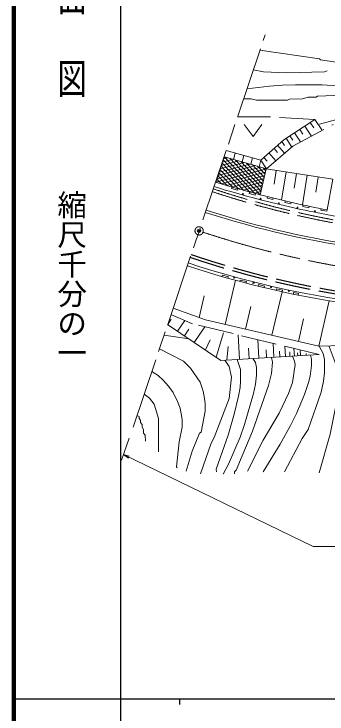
# Model space of a CAD drawing. Units: millimetres, scale not verified. Extents: x 40000 to 680000, y 20000 to 380000.
# Drawn here: x 40000 to 92972, y 202409 to 320801 of the extents above; entities that cross this region are included whole.
import ezdxf
from ezdxf.enums import TextEntityAlignment as Align

# ---------------------------------------------------------------- set-up
doc = ezdxf.new("R2010")
doc.units = ezdxf.units.MM
doc.header["$LTSCALE"] = 1000
doc.header["$PDMODE"] = 32
doc.header["$PDSIZE"] = 500
doc.linetypes.add('CHAIN', pattern=[18.5, 12, -1.5, 3.5, -1.5])
doc.linetypes.add('DASHED', pattern=[7.5, 6, -1.5])
for name, color, linetype, lineweight in [('M-BGD', 7, 'Continuous', 13), ('M-BMK', 2, 'CHAIN', 13), ('M-STR-HTXT', 7, 'Continuous', 13), ('M-TTL', 2, 'Continuous', 140), ('M-TTL-BAND', 7, 'Continuous', 25)]:
    doc.layers.add(name, color=color, linetype=linetype, lineweight=lineweight)
doc.layers.add('M-OTRS', color=6, linetype='Continuous')
doc.styles.add('@ＭＳ ゴシック', font='')
doc.styles.get('@ＭＳ ゴシック').set_extended_font_data('@MS Gothic')

# ---------------------------------------------------------------- blocks, each defined once
blk = doc.blocks.new('畑')
at = {"color": 7, "linetype": 'Continuous', "lineweight": 13}
for p, q in [((-1.5, 2), (0, 0)), ((0, 0), (1.5, 2))]:
    blk.add_line(p, q, dxfattribs=at)
blk = doc.blocks.new('open_arrow')
at = {"color": 0, "linetype": 'Continuous', "lineweight": -2}
blk.add_lwpolyline([(7.5, 1.25), (0, 0), (7.5, -1.25)], dxfattribs=at)

msp = doc.modelspace()

# ---------------------------------------------------------------- linework, layer by layer
at = {"layer": 'M-BGD', "linetype": 'CHAIN'}
msp.add_line((60161, 250949), (82496, 317290), dxfattribs=at)
at = {"layer": 'M-BGD', "linetype": 'DASHED'}
for p, q in [((83374, 303386), (77831, 303434)), ((90913, 302965), (83374, 303386)), ((87183, 298434), (94000, 302123)), ((82733, 294623), (87183, 298434)), ((70232, 268410), (66562, 269963)), ((91647, 263209), (70232, 268410))]:
    msp.add_line(p, q, dxfattribs=at)
at = {"layer": 'M-BGD'}
for p, q in [((85660, 299517), (90913, 302965)), ((90146, 302462), (90729, 301574)), ((90913, 302965), (92078, 301190)), ((87494, 300721), (88513, 299168)), ((88351, 301284), (88884, 300472)), ((89216, 301851), (90331, 300152)), ((86057, 299778), (87030, 298296)), ((86697, 300198), (87183, 299457)), ((81795, 296102), (85660, 299517)), ((84619, 298597), (85803, 297257)), ((85340, 299235), (85789, 298551)), ((75918, 297742), (74152, 292352)), ((81795, 296102), (75918, 297742)), ((77441, 297238), (77172, 296206)), ((83149, 297298), (84320, 295973)), ((84021, 298068), (84613, 297398)), ((77084, 296231), (75266, 295750)), ((80756, 290462), (75388, 296124)), ((76142, 296499), (75451, 296317)), ((82733, 294623), (75565, 296664)), ((81669, 290225), (75565, 296664)), ((81806, 290807), (76509, 296395)), ((81942, 291390), (77452, 296127)), ((78892, 296859), (78615, 295796)), ((80344, 296480), (80058, 295385)), ((81795, 296102), (81501, 294974)), ((82733, 294623), (81795, 296102)), ((82290, 296539), (82869, 295884)), ((81791, 294891), (74337, 292918)), ((80850, 295159), (74523, 293485)), ((79908, 295427), (74709, 294051)), ((78967, 295695), (74894, 294617)), ((78906, 290959), (75034, 295044)), ((78025, 295963), (75080, 295184)), ((79835, 290706), (75211, 295584)), ((82079, 291973), (78396, 295858)), ((82216, 292555), (79339, 295589)), ((82352, 293138), (80283, 295321)), ((82489, 293720), (81227, 295052)), ((82733, 294623), (74152, 292352)), ((77024, 291491), (74680, 293964)), ((77969, 291221), (74857, 294504)), ((82569, 294063), (75056, 292074)), ((81669, 290225), (82697, 294605)), ((82626, 294303), (82170, 294784)), ((93945, 292839), (82697, 294605)), ((84369, 294343), (84008, 292043)), ((86042, 294080), (85297, 289341)), ((87819, 293801), (87435, 291358)), ((75108, 292059), (74326, 292883)), ((76070, 291770), (74503, 293424)), ((82440, 293512), (75972, 291799)), ((82311, 292960), (76898, 291527)), ((89596, 293522), (88810, 288522)), ((91463, 293229), (91065, 290694)), ((92972, 287683), (93945, 292839)), ((76898, 291527), (76829, 291276)), ((77825, 291002), (76829, 291276)), ((82181, 292409), (77836, 291258)), ((82052, 291857), (78785, 290992)), ((81923, 291306), (79747, 290730)), ((77891, 291243), (77825, 291002)), ((79883, 290693), (79817, 290452)), ((80813, 290178), (79817, 290452)), ((81793, 290754), (80721, 290471)), ((80882, 290428), (80813, 290178)), ((82883, 289911), (82825, 289668)), ((83829, 289427), (82825, 289668)), ((83885, 289660), (83829, 289427)), ((85895, 289176), (85839, 288929)), ((86846, 288700), (85839, 288929)), ((86902, 288944), (86846, 288700)), ((88920, 288498), (88868, 288249)), ((89880, 288040), (88868, 288249)), ((89931, 288285), (89880, 288040)), ((91957, 287877), (91909, 287647)), ((92921, 287438), (91909, 287647)), ((92972, 287683), (92921, 287438)), ((75191, 276408), (75262, 276655)), ((76276, 276367), (75262, 276655)), ((76205, 276119), (76276, 276367)), ((75764, 268303), (77497, 275762)), ((78238, 275562), (78303, 275809)), ((79322, 275541), (78303, 275809)), ((79257, 275293), (79322, 275541)), ((80278, 275032), (80267, 275034)), ((80336, 275275), (80328, 275276)), ((81300, 274776), (81361, 275028)), ((82385, 274781), (81361, 275028)), ((82324, 274528), (82385, 274781)), ((83645, 266471), (85356, 273833)), ((84377, 274051), (84431, 274297)), ((85461, 274071), (84431, 274297)), ((85406, 273822), (85461, 274071)), ((87276, 273425), (87327, 273676)), ((87327, 273676), (88132, 273514)), ((88081, 273261), (88132, 273514)), ((71339, 269465), (72191, 273133)), ((79191, 267506), (80073, 271302)), ((91580, 264627), (93361, 272291)), ((66928, 271048), (72393, 269086)), ((66016, 268295), (66609, 269195)), ((67672, 267175), (68892, 268977)), ((72393, 269086), (91580, 264627)), ((88126, 265430), (89015, 269255)), ((66004, 268304), (75028, 262195)), ((70516, 265250), (72313, 267905)), ((65397, 266501), (69615, 265860)), ((68854, 266375), (69611, 267494)), ((74199, 262757), (75461, 266903)), ((78139, 262385), (77910, 266545)), ((72402, 263973), (73218, 265697)), ((81441, 262586), (81268, 265730)), ((76023, 262256), (76233, 264588)), ((79812, 262487), (79713, 264288)), ((83983, 262741), (83853, 265102)), ((85939, 262860), (85842, 264619)), ((87445, 262952), (87374, 264247)), ((91580, 264627), (99416, 264830)), ((75028, 262195), (91647, 263209)), ((82729, 262665), (82655, 264013)), ((84974, 262802), (84919, 263800)), ((86702, 262907), (86662, 263637)), ((88032, 262988), (88003, 263511)), ((88502, 263017), (88448, 263986)), ((89454, 263075), (89436, 263391))]:
    msp.add_line(p, q, dxfattribs=at)
for points in [[(81614, 314670), (91720, 313239), (91890, 313069), (95276, 312561), (101203, 312561)], [(80502, 311368), (82238, 311037), (86132, 310868), (92567, 311037), (92990, 311207)], [(79421, 308156), (83254, 308582), (85455, 308751), (87656, 308836), (92144, 308836), (95615, 308582), (108569, 308497), (112887, 308074), (115512, 307566), (119491, 306127)], [(95530, 307058), (91382, 306889), (91128, 306719), (89773, 306719), (88842, 306465), (86640, 306381), (86302, 306211), (81052, 306211), (80121, 306465), (78851, 306465)], [(91720, 302147), (94430, 302909), (97901, 303925), (104505, 305111), (106960, 305195), (113988, 305195), (115004, 305111), (117205, 304857), (120338, 304179), (125248, 302401), (125502, 302147), (127111, 301724)], [(64603, 264144), (68691, 262100), (69876, 260915), (71485, 258544), (71993, 257020), (72247, 255750), (72332, 254903), (72332, 253633), (71654, 250077), (71400, 249908), (70130, 246860), (69114, 243473)], [(91635, 264629), (92313, 263370), (92567, 262354), (92567, 260153), (92398, 258713), (91974, 256851), (89773, 250501), (88757, 248977), (85794, 243389)], [(93329, 264555), (94345, 261846), (94768, 259475), (94768, 255919), (93498, 249739), (91636, 243219)], [(87117, 262932), (87487, 262100), (87572, 261507), (87148, 258459), (86471, 256597), (84862, 253295), (82153, 248723), (79528, 243473)], [(90171, 263119), (90366, 262439), (90366, 261338), (90112, 259560), (89858, 258459), (89180, 256427), (87826, 253210), (86810, 251178), (85032, 248045), (82153, 243389)], [(75685, 262235), (76396, 261169), (76819, 259391), (76396, 255750), (73856, 249146), (73348, 248215), (71570, 243050)], [(77748, 262361), (78343, 260661), (78343, 258713), (78258, 257613), (78004, 256173), (77242, 253125), (76226, 249569), (74194, 243812), (74279, 243389)], [(80400, 262523), (80883, 261846), (81052, 260999), (81052, 259729), (80883, 258205), (80544, 256597), (79020, 251347), (78258, 249231), (76311, 244659), (75380, 242965)], [(83587, 262717), (83762, 261931), (83592, 259983), (83084, 257951), (80375, 250247), (77581, 243643), (77327, 243389), (77327, 243050)], [(63324, 260344), (64373, 259645), (65220, 258883), (66151, 257867), (66913, 256766), (67675, 255242), (68098, 254141), (68437, 252194), (68437, 250924), (67929, 248469), (67506, 244235), (67590, 244066)], [(62040, 256530), (62934, 255835), (63696, 254819), (64458, 252363), (64458, 246775)], [(62256, 248553), (62172, 249569), (61918, 249908), (61918, 250501), (61664, 250924), (61664, 251347), (61410, 251686), (61410, 252109), (61156, 252363), (61156, 252702), (60809, 252875)]]:
    msp.add_lwpolyline(points, dxfattribs=at)
for centre in [(78750, 290345), (81729, 289561), (84816, 288765), (87988, 288054), (90930, 287451), (77284, 276215), (80577, 275335), (83507, 274623), (86510, 273960)]:
    msp.add_circle(centre, 75, dxfattribs=at)
for centre, radius, start, end in [((120050, 440205), 155613, 252.72896, 255.64484), ((120050, 440205), 154813, 252.73586, 255.64571), ((123343, 449141), 164289, 255.30556, 259.34672), ((123343, 449141), 165089, 255.30638, 259.34631), ((121631, 440013), 160510, 252.13124, 272.21791), ((121631, 440013), 160110, 252.13308, 272.21694), ((123212, 445849), 161830, 259.17666, 269.45044), ((119844, 431341), 160740, 251.74764, 273.08468), ((119844, 431341), 161240, 251.74654, 273.08573)]:
    msp.add_arc(centre, radius, start, end, dxfattribs=at)
at = {"layer": 'M-BGD', "linetype": 'DASHED'}
for centre, radius, start, end in [((122000, 436512), 153597, 251.61739, 272.12257), ((122000, 436511), 153096, 251.61806, 272.1211), ((120206, 428004), 156688, 251.24215, 272.93857), ((120205, 428004), 156188, 251.24173, 272.93827)]:
    msp.add_arc(centre, radius, start, end, dxfattribs=at)
at = {"layer": 'M-BMK'}
msp.add_circle((71328, 284120), 700, dxfattribs=at)
msp.add_arc((122380, 435757), 160000, 251.64391, 272.01591, dxfattribs=at)
at = {"layer": 'M-OTRS'}
msp.add_point((71328, 284120), dxfattribs=at)
at = {"layer": 'M-STR-HTXT'}
for p, q in [((59503, 249060), (58204, 245330)), ((58536, 246283), (90618, 230742)), ((144436, 230742), (90618, 230742))]:
    msp.add_line(p, q, dxfattribs=at)
at = {"layer": 'M-TTL'}
msp.add_line((40000, 380000), (40000, 20000), dxfattribs=at)
at = {"layer": 'M-TTL-BAND'}
for p, q in [((58000, 370000), (58000, 20000)), ((40000, 205000), (579000, 205000)), ((68000, 205000), (68000, 204000))]:
    msp.add_line(p, q, dxfattribs=at)

# ---------------------------------------------------------------- block references
at = {"layer": 'M-BGD', "xscale": 1000, "yscale": 1000}
msp.add_blockref('畑', (80470, 300092), dxfattribs=at)
at = {"layer": 'M-STR-HTXT', "xscale": 133, "yscale": 133, "rotation": 334.2}
msp.add_blockref('open_arrow', (58536, 246283), dxfattribs=at)

# ---------------------------------------------------------------- texts
at = {"layer": 'M-TTL-BAND', "style": '@ＭＳ ゴシック', "width": 1.4}
msp.add_text('平  面  図', height=3666, rotation=270, dxfattribs=at).set_placement((49777, 306475), align=Align.MIDDLE_RIGHT)
at = {"layer": 'M-TTL-BAND', "style": '@ＭＳ ゴシック'}
msp.add_text('縮尺千分の一', height=3666, rotation=270, dxfattribs=at).set_placement((49777, 261030), align=Align.MIDDLE_RIGHT)

doc.saveas('drawing.dxf')
